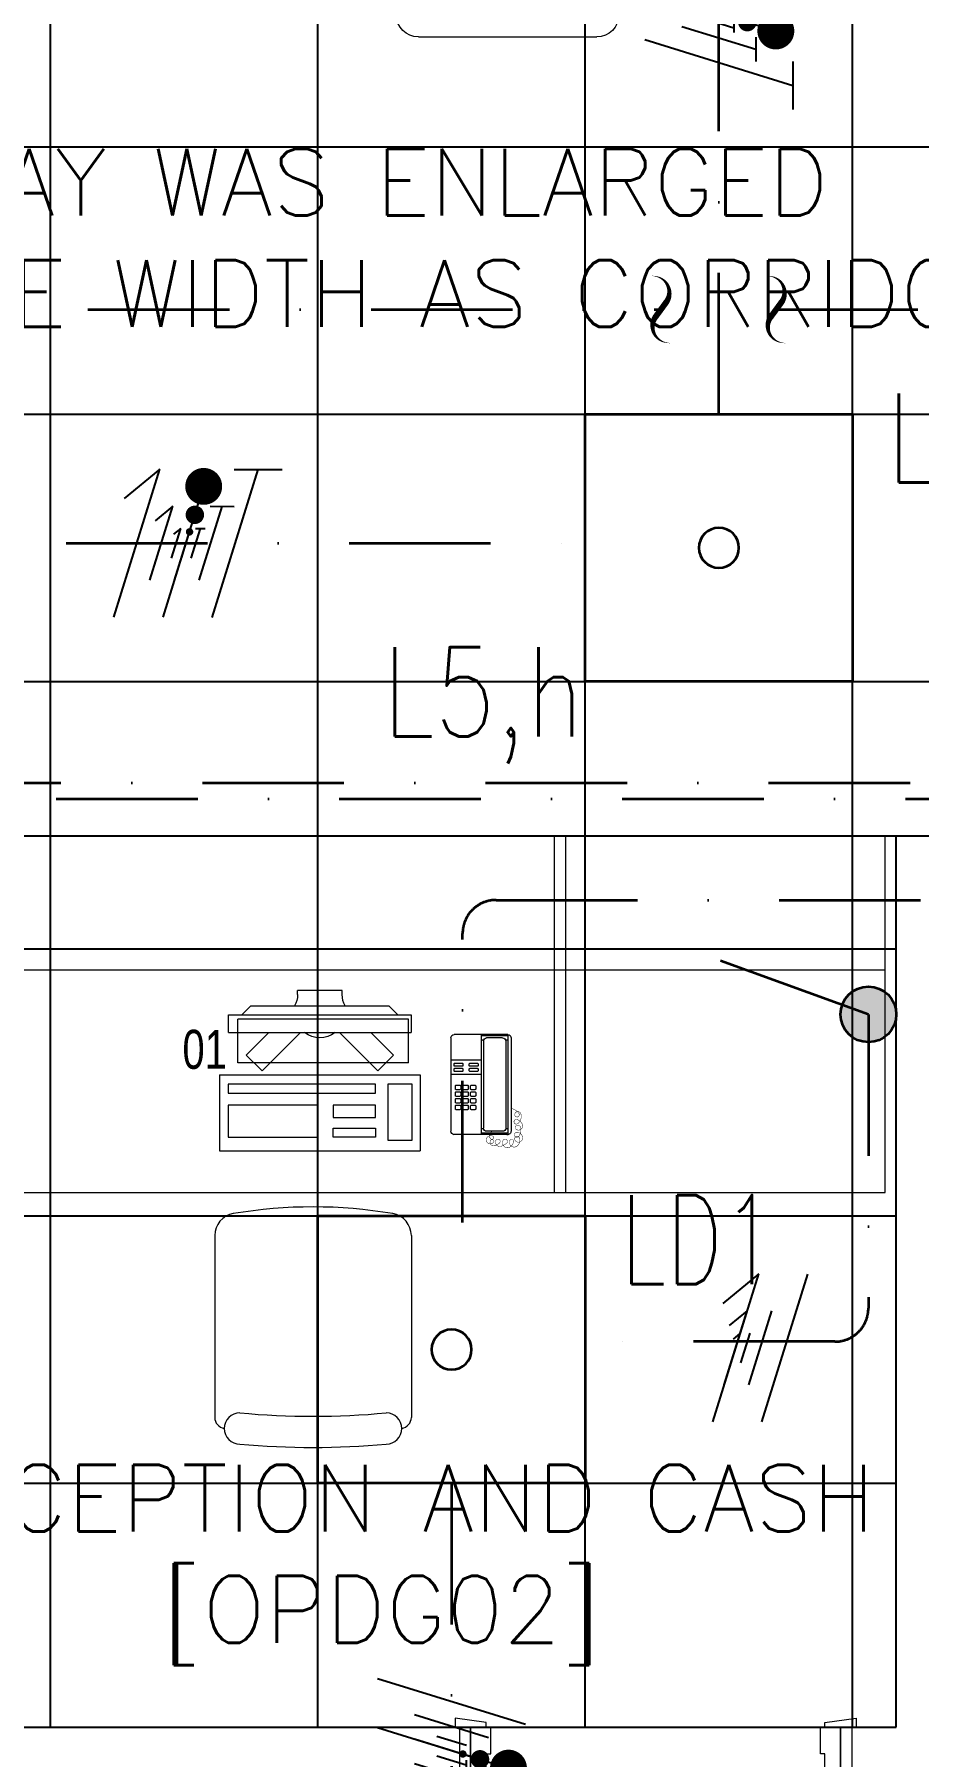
# Model space of a CAD drawing. Header units: inches. Extents: x -12418 to 183584, y -29325 to 19878.
# Drawn here: x 7164 to 9148, y -4814 to -947 of the extents above; entities that cross this region are included whole.
import ezdxf
from ezdxf.enums import TextEntityAlignment as Align

# ---------------------------------------------------------------- set-up
doc = ezdxf.new("R2010")
doc.units = ezdxf.units.IN
doc.header["$LTSCALE"] = 25
doc.header["$MEASUREMENT"] = 0
doc.linetypes.add('DASHDOT', pattern=[25.4, 12.7, -6.35, 0, -6.35])
doc.layers.get('0').update_dxf_attribs({"color": 8})
for name, color, linetype, lineweight in [('00-Ground Floor$0$72_EGR_BASE_TEXT', 252, 'Continuous', 5), ('00-Ground Floor$0$72_EGR_EQP_TAG', 142, 'Continuous', 5), ('00-Ground Floor$0$LOADING', 253, 'Continuous', 5), ('00-Ground Floor$0$Walls', 251, 'Continuous', 5), ('00-Ground Floor$0$Wooden Joinery', 251, 'Continuous', 5), ('E-LITE-CIRC', 6, 'Continuous', 25), ('E-LITE-CIRC-NUMB', 6, 'Continuous', 25), ('E-LITE-CLNG', 150, 'Continuous', 35), ('E-LITE-CLNG-CNDT', 6, 'DASHDOT', 35), ('E-LITE-CTRL', 6, 'Continuous', 25), ('E-LITE-IDEN', 6, 'Continuous', 25), ('E-LITE-SWCH @ 100', 3, 'Continuous', 35), ('E-POWR-WIRE', 6, 'Continuous', 25), ('E-POWR-WIRE @ 100', 6, 'Continuous', 25), ('E-POWR-WIRE @ 20', 6, 'Continuous', 25), ('E-POWR-WIRE @ 50', 6, 'Continuous', 25)]:
    doc.layers.add(name, color=color, linetype=linetype, lineweight=lineweight)
doc.layers.add('00-Ground Floor$0$False Ceiling', color=251, linetype='Continuous')
doc.styles.add('00-Ground Floor$0$SIMPLEX', font='SIMPLEX.shx', dxfattribs={"height": 150})
doc.styles.add('00-Ground Floor$0$X3G_ENTITY_257CFD', font='swisscl.ttf', dxfattribs={"height": 200})
doc.styles.add('DC_Simplex', font='SIMPLEX.shx', dxfattribs={"width": 0.7})

# ---------------------------------------------------------------- blocks, each defined once
blk = doc.blocks.new('00-Ground Floor$0$GF21021-P')
for p, q in [((-0.2207, 0.4756), (-0.2207, 0.0675)), ((0.2205, 0.4756), (0.2205, 0.0675))]:
    blk.add_line(p, q)
for centre, radius, start, end in [((-0.1707, 0.4756), 0.05, 99.6329, 180), ((-0.0001, -0.5295), 1.0695, 80.3671, 99.6329), ((0.1705, 0.4756), 0.05, 0, 80.3671), ((-0.1643, 0.0425), 0.0351, 90, 270), ((0, 1.8467), 1.7767, 264.6946, 275.3053), ((0.1641, 0.0425), 0.0351, 270, 90), ((-0.1957, 0.0675), 0.025, 180, 261.4721), ((0.1955, 0.0675), 0.025, 278.5279, 0), ((0, 1.8314), 1.8314, 264.8532, 275.147)]:
    blk.add_arc(centre, radius, start, end)
blk = doc.blocks.new('00-Ground Floor$0$DM20079-P')
at = {"color": 0}
for p, q in [((-0.0686, 0.217), (-0.0686, 0.008)), ((-0.0616, 0.225), (0.0594, 0.225)), ((-0.0616, 0.225), (-0.0616, 0)), ((-0.0616, 0.222), (-0.0016, 0.222)), ((-0.0616, 0.212), (-0.0565, 0.212)), ((-0.0566, 0.2105), (-0.0566, 0.0145)), ((-0.0496, 0.2175), (-0.0136, 0.2175)), ((-0.0068, 0.212), (-0.0016, 0.212)), ((-0.0066, 0.2105), (-0.0066, 0.0145)), ((-0.0016, 0.225), (-0.0016, 0)), ((0.0664, 0.217), (0.0664, 0.008)), ((-0.0016, 0.1675), (0.0664, 0.1675)), ((-0.0016, 0.135), (0.0664, 0.135)), ((-0.0616, 0.013), (-0.0565, 0.013)), ((-0.0616, 0.003), (-0.0016, 0.003)), ((-0.0594, 0), (0.0594, 0)), ((-0.0496, 0.0075), (-0.0136, 0.0075)), ((-0.0068, 0.013), (-0.0016, 0.013))]:
    blk.add_line(p, q, dxfattribs=at)
for points in [[(0.0074, 0.1605, 0.414214), (0.0054, 0.1585), (0.0054, 0.1555, 0.414214), (0.0074, 0.1535), (0.0234, 0.1535, 0.414214), (0.0254, 0.1555), (0.0254, 0.1585, 0.414214), (0.0234, 0.1605)], [(0.0574, 0.1535, 0.414214), (0.0594, 0.1555), (0.0594, 0.1585, 0.414214), (0.0574, 0.1605), (0.0414, 0.1605, 0.414214), (0.0394, 0.1585), (0.0394, 0.1555, 0.414214), (0.0414, 0.1535)], [(0.0234, 0.142, 0.414214), (0.0254, 0.144), (0.0254, 0.147, 0.414214), (0.0234, 0.149), (0.0074, 0.149, 0.414214), (0.0054, 0.147), (0.0054, 0.144, 0.414214), (0.0074, 0.142)], [(0.0574, 0.142, 0.414214), (0.0594, 0.144), (0.0594, 0.147, 0.414214), (0.0574, 0.149), (0.0414, 0.149, 0.414214), (0.0394, 0.147), (0.0394, 0.144, 0.414214), (0.0414, 0.142)], [(0.0104, 0.103, 0.414214), (0.0124, 0.101), (0.0204, 0.101, 0.414214), (0.0224, 0.103), (0.0224, 0.109, 0.414214), (0.0204, 0.111), (0.0124, 0.111, 0.414214), (0.0104, 0.109)], [(0.0104, 0.088, 0.414214), (0.0124, 0.086), (0.0204, 0.086, 0.414214), (0.0224, 0.088), (0.0224, 0.094, 0.414214), (0.0204, 0.096), (0.0124, 0.096, 0.414214), (0.0104, 0.094)], [(0.0104, 0.073, 0.414214), (0.0124, 0.071), (0.0204, 0.071, 0.414214), (0.0224, 0.073), (0.0224, 0.079, 0.414214), (0.0204, 0.081), (0.0124, 0.081, 0.414214), (0.0104, 0.079)], [(0.0274, 0.103, 0.414214), (0.0294, 0.101), (0.0374, 0.101, 0.414214), (0.0394, 0.103), (0.0394, 0.109, 0.414214), (0.0374, 0.111), (0.0294, 0.111, 0.414214), (0.0274, 0.109)], [(0.0274, 0.088, 0.414214), (0.0294, 0.086), (0.0374, 0.086, 0.414214), (0.0394, 0.088), (0.0394, 0.094, 0.414214), (0.0374, 0.096), (0.0294, 0.096, 0.414214), (0.0274, 0.094)], [(0.0274, 0.073, 0.414214), (0.0294, 0.071), (0.0374, 0.071, 0.414214), (0.0394, 0.073), (0.0394, 0.079, 0.414214), (0.0374, 0.081), (0.0294, 0.081, 0.414214), (0.0274, 0.079)], [(0.0444, 0.103, 0.414214), (0.0464, 0.101), (0.0544, 0.101, 0.414214), (0.0564, 0.103), (0.0564, 0.109, 0.414214), (0.0544, 0.111), (0.0464, 0.111, 0.414214), (0.0444, 0.109)], [(0.0444, 0.088, 0.414214), (0.0464, 0.086), (0.0544, 0.086, 0.414214), (0.0564, 0.088), (0.0564, 0.094, 0.414214), (0.0544, 0.096), (0.0464, 0.096, 0.414214), (0.0444, 0.094)], [(0.0444, 0.073, 0.414214), (0.0464, 0.071), (0.0544, 0.071, 0.414214), (0.0564, 0.073), (0.0564, 0.079, 0.414214), (0.0544, 0.081), (0.0464, 0.081, 0.414214), (0.0444, 0.079)], [(0.0104, 0.058, 0.414214), (0.0124, 0.056), (0.0204, 0.056, 0.414214), (0.0224, 0.058), (0.0224, 0.064, 0.414214), (0.0204, 0.066), (0.0124, 0.066, 0.414214), (0.0104, 0.064)], [(0.0274, 0.058, 0.414214), (0.0294, 0.056), (0.0374, 0.056, 0.414214), (0.0394, 0.058), (0.0394, 0.064, 0.414214), (0.0374, 0.066), (0.0294, 0.066, 0.414214), (0.0274, 0.064)], [(0.0444, 0.058, 0.414214), (0.0464, 0.056), (0.0544, 0.056, 0.414214), (0.0564, 0.058), (0.0564, 0.064, 0.414214), (0.0544, 0.066), (0.0464, 0.066, 0.414214), (0.0444, 0.064)]]:
    blk.add_lwpolyline(points, format="xyb", close=True, dxfattribs=at)
at = {"color": 0, "const_width": 0.001}
blk.add_lwpolyline([(-0.0686, 0.059, 0.184574), (-0.0861, 0.0478, 1.44364), (-0.0769, 0.0452, 0.837915), (-0.0907, 0.0465, 0.30536), (-0.0835, 0.0248, 1.584726), (-0.0815, 0.034, 0.253153), (-0.094, 0.0228, 0.874198), (-0.0776, 0.0142, 0.915253), (-0.0897, 0.0168, 0.223821), (-0.0874, -0.0011, 1.703343), (-0.0796, 0.005, 0.588962), (-0.0934, -0.0114, 0.717795), (-0.0769, -0.0108, 0.983104), (-0.0875, -0.0075, 0.326362), (-0.0815, -0.0259, 0.758716), (-0.0657, -0.0134, 0.906186), (-0.0743, -0.016, 0.189488), (-0.067, -0.0272, 0.7948), (-0.0506, -0.0127, 1.223996), (-0.0585, -0.0193, 0.072149), (-0.0473, -0.0259, 0.645886), (-0.0341, -0.0134, 1.366917), (-0.042, -0.0193, 0.078415), (-0.0315, -0.0246, 0.723006), (-0.0229, -0.0127, 1.105484), (-0.0289, -0.018, 0.327892), (-0.017, -0.0193, 0.446638), (-0.0144, -0.0068, 0.327263), (-0.0269, -0.0029, 1.240441), (-0.0229, -0.0094, 0.611307), (-0.0278, 0.0075)], format="xyb", dxfattribs=at)
at = {"color": 0}
for centre, radius, start, end in [((-0.0605, 0.217), 0.00813, 97.9633, 179.6649), ((-0.0496, 0.2105), 0.007, 90, 180), ((-0.0136, 0.2105), 0.007, 0, 90), ((0.0582, 0.217), 0.00813, 0.3351, 82.0367), ((-0.0605, 0.008), 0.00813, 180.3351, 277.9633), ((-0.0496, 0.0145), 0.007, 180, 270), ((-0.0136, 0.0145), 0.007, 270, 0), ((0.0582, 0.008), 0.00813, 277.9633, 359.6649)]:
    blk.add_arc(centre, radius, start, end, dxfattribs=at)
blk = doc.blocks.new('00-Ground Floor$0$GF21009T-P')
for p, q in [((0.4002, 0.5), (0, 0.5)), ((-0.0499, 0.4501), (-0.0499, 0.0499)), ((0.4501, 0.4501), (0.4501, 0.0499)), ((0.4501, 0.3), (0.5001, 0.3)), ((0.4501, 0.2), (0.5001, 0.2)), ((0.4002, 0), (0, 0))]:
    blk.add_line(p, q)
for centre, start, end in [((0, 0.4501), 90, 180), ((0.4002, 0.4501), 0, 90), ((0, 0.0499), 180, 270), ((0.4002, 0.0499), 270, 0)]:
    blk.add_arc(centre, 0.0499, start, end)
blk = doc.blocks.new('00-Ground Floor$0$A$C72370EFE')
at = {"layer": '00-Ground Floor$0$Wooden Joinery'}
for p, q in [((-0.01, -0.03), (-0.01, -0.07)), ((0, -0.03), (-0.01, -0.03)), ((0.04, -0.03), (0.05, -0.03)), ((0.05, -0.03), (0.05, -0.07)), ((-0.05, -0.07), (-0.05, -0.16)), ((-0.03, -0.07), (-0.03, -0.16)), ((-0.01, -0.04), (-0.02, -0.04)), ((-0.01, -0.06), (-0.02, -0.06)), ((0, -0.07), (-0.01, -0.07)), ((0.04, -0.07), (0.05, -0.07)), ((0.05, -0.04), (0.06, -0.04)), ((0.05, -0.06), (0.06, -0.06)), ((0.07, -0.07), (0.07, -0.16)), ((0.09, -0.07), (0.09, -0.16)), ((-0.01, -0.17), (-0.02, -0.17)), ((-0.01, -0.19), (-0.02, -0.19)), ((-0.01, -0.17), (-0.01, -0.19)), ((0.05, -0.17), (0.06, -0.17)), ((0.05, -0.17), (0.05, -0.19)), ((0.05, -0.19), (0.06, -0.19))]:
    blk.add_line(p, q, dxfattribs=at)
for centre, radius, start, end in [((-0.02, -0.07), 0.03, 90, 180), ((-0.02, -0.07), 0.01, 90, 180), ((0.06, -0.07), 0.03, 0, 90), ((0.06, -0.07), 0.01, 0, 90), ((-0.02, -0.16), 0.03, 180, 270), ((-0.02, -0.16), 0.01, 180, 270), ((0.06, -0.16), 0.01, 270, 0), ((0.06, -0.16), 0.03, 270, 0)]:
    blk.add_arc(centre, radius, start, end, dxfattribs=at)
blk = doc.blocks.new('00-Ground Floor$0$A$C5FCA3E6B')
at = {"layer": '00-Ground Floor$0$Wooden Joinery'}
for points in [[(80, 858.9), (80, 868.9), (10, 878.9), (10, 858.9)], [(840, 858.9), (840, 868.9), (910, 878.9), (910, 858.9)], [(70, 758.9), (70, 748.9), (0, 738.9), (0, 758.9)], [(120, 758.9), (120, 0), (80, 0), (80, 758.9)], [(850, 758.9), (850, 748.9), (920, 738.9), (920, 758.9)]]:
    blk.add_lwpolyline(points, close=True, dxfattribs=at)
for points in [[(45, 758.9), (45, 858.9), (20, 858.9), (20, 758.9), (45, 758.9)], [(45, 758.9), (80, 758.9), (80, 798.9), (90, 798.9), (90, 858.9), (45, 858.9), (45, 758.9)], [(875, 758.9), (840, 758.9), (840, 798.9), (830, 798.9), (830, 858.9), (875, 858.9), (875, 758.9)], [(875, 758.9), (875, 858.9), (900, 858.9), (900, 758.9), (875, 758.9)]]:
    blk.add_lwpolyline(points, dxfattribs=at)
blk.add_arc((80, 758.9), 760, 273.0171, 0, dxfattribs=at)
at = {"layer": '00-Ground Floor$0$Wooden Joinery', "xscale": 999.9999999998854, "yscale": 999.9999999998854, "zscale": 999.9999999998854, "rotation": 180}
blk.add_blockref('00-Ground Floor$0$A$C72370EFE', (120, 0), dxfattribs=at)
blk = doc.blocks.new('00-Ground Floor$0$ITCWLS1-P')
at = {"layer": '00-Ground Floor$0$LOADING'}
for p, q in [((-0.2651, 0.43, 0), (-0.3051, 0.43, 0)), ((-0.3051, 0.43, 0), (-0.3051, 0.02, 0)), ((-0.2651, 0.43, 0), (-0.2651, 0.02, 0)), ((-0.17, 0.45), (-0.17, 0)), ((-0.17, 0.45), (0, 0.45)), ((-0.1496, 0.4305), (-0.1291, 0.4305)), ((-0.1291, 0.4305), (-0.1291, 0.4089)), ((0, 0.45), (0, 0)), ((-0.3251, 0.38, 0), (-0.3051, 0.4, 0)), ((-0.197, 0.4094), (-0.295, 0.4094)), ((-0.295, 0.0264), (-0.295, 0.4094)), ((-0.197, 0.0264), (-0.197, 0.4094)), ((-0.3251, 0.38, 0), (-0.3251, 0.07, 0)), ((-0.3503, 0.275), (-0.3596, 0.275)), ((-0.3596, 0.175), (-0.3596, 0.275)), ((-0.3503, 0.175), (-0.3596, 0.175)), ((-0.3251, 0.07, 0), (-0.3051, 0.05, 0)), ((-0.3051, 0.02, 0), (-0.2651, 0.02, 0)), ((-0.197, 0.0264), (-0.295, 0.0264)), ((-0.17, 0), (0, 0))]:
    blk.add_line(p, q, dxfattribs=at)
at = {"layer": '00-Ground Floor$0$LOADING', "extrusion": (2.48281e-10, 3.18408e-10, -1)}
for p, q in [((-0.2651, 0.3395), (-0.2144, 0.3902)), ((-0.1791, 0.3548), (-0.2144, 0.3902)), ((-0.2651, 0.2688), (-0.1791, 0.3548))]:
    blk.add_line(p, q, dxfattribs=at)
at = {"layer": '00-Ground Floor$0$LOADING', "extrusion": (2.48281e-10, -3.18408e-10, -1)}
for p, q in [((-0.2651, 0.1812), (-0.1791, 0.0952)), ((-0.2651, 0.1105), (-0.2144, 0.0598)), ((-0.1791, 0.0952), (-0.2144, 0.0598))]:
    blk.add_line(p, q, dxfattribs=at)
at = {"layer": '00-Ground Floor$0$LOADING'}
for points in [[(-0.1291, 0.4089), (-0.1291, 0.1), (-0.1496, 0.1), (-0.1496, 0.4305)], [(-0.1496, 0.1), (-0.1496, 0.1), (-0.1496, 0.1), (-0.1496, 0.1), (-0.1496, 0.1), (-0.1496, 0.1), (-0.1496, 0.1), (-0.1496, 0.1), (-0.1496, 0.1)], [(-0.1496, 0.1), (-0.1496, 0.1), (-0.1496, 0.1), (-0.1496, 0.1), (-0.1496, 0.1), (-0.1496, 0.1), (-0.1496, 0.1), (-0.1496, 0.1), (-0.1496, 0.1), (-0.1496, 0.1), (-0.1496, 0.1), (-0.1496, 0.1), (-0.1496, 0.1), (-0.1496, 0.1), (-0.1496, 0.1), (-0.1496, 0.1), (-0.1496, 0.1), (-0.1496, 0.1)], [(-0.1496, 0.1), (-0.1496, 0.1), (-0.1496, 0.1), (-0.1496, 0.1), (-0.1496, 0.1), (-0.1496, 0.1), (-0.1496, 0.1), (-0.1496, 0.1), (-0.1496, 0.1), (-0.1496, 0.1)], [(-0.1496, 0.1), (-0.1496, 0.1), (-0.1496, 0.1), (-0.1496, 0.1), (-0.1496, 0.1), (-0.1496, 0.1), (-0.1496, 0.1)], [(-0.1496, 0.1), (-0.1496, 0.1), (-0.1496, 0.1), (-0.1496, 0.1), (-0.1496, 0.1), (-0.1496, 0.1), (-0.1496, 0.1), (-0.1496, 0.1), (-0.1496, 0.1), (-0.1496, 0.1)], [(-0.1496, 0.1), (-0.1496, 0.1), (-0.1496, 0.1), (-0.1496, 0.1), (-0.1496, 0.1), (-0.1496, 0.1), (-0.1496, 0.1), (-0.1496, 0.1), (-0.1496, 0.1), (-0.1496, 0.1), (-0.1496, 0.1), (-0.1496, 0.1), (-0.1496, 0.1), (-0.1496, 0.1), (-0.1496, 0.1)], [(-0.1496, 0.1), (-0.1496, 0.1), (-0.1496, 0.1), (-0.1496, 0.1), (-0.1496, 0.1), (-0.1496, 0.1), (-0.1496, 0.1), (-0.1496, 0.1), (-0.1496, 0.1), (-0.1496, 0.1)], [(-0.1496, 0.1), (-0.1496, 0.1), (-0.1496, 0.1), (-0.1496, 0.1), (-0.1496, 0.1), (-0.1496, 0.1), (-0.1496, 0.1), (-0.1496, 0.1), (-0.1496, 0.1), (-0.1496, 0.1)], [(-0.1496, 0.1), (-0.1496, 0.1), (-0.1496, 0.1), (-0.1496, 0.1), (-0.1496, 0.1), (-0.1496, 0.1), (-0.1496, 0.1), (-0.1496, 0.1), (-0.1496, 0.1), (-0.1496, 0.1), (-0.1496, 0.1), (-0.1496, 0.1), (-0.1496, 0.1), (-0.1496, 0.1), (-0.1496, 0.1), (-0.1496, 0.1), (-0.1496, 0.1), (-0.1496, 0.1), (-0.1496, 0.1), (-0.1496, 0.1), (-0.1496, 0.1), (-0.1496, 0.1), (-0.1496, 0.1), (-0.1496, 0.1), (-0.1496, 0.1), (-0.1496, 0.1), (-0.1496, 0.1), (-0.1496, 0.1), (-0.1496, 0.1), (-0.1496, 0.1), (-0.1496, 0.1), (-0.1496, 0.1), (-0.1496, 0.1), (-0.1496, 0.1), (-0.1496, 0.1), (-0.1496, 0.1), (-0.1496, 0.1), (-0.1496, 0.1), (-0.1496, 0.1), (-0.1496, 0.1), (-0.1496, 0.1), (-0.1496, 0.1), (-0.1496, 0.1), (-0.1496, 0.1), (-0.1496, 0.1), (-0.1496, 0.1), (-0.1496, 0.1), (-0.1496, 0.1), (-0.1496, 0.1), (-0.1496, 0.1), (-0.1496, 0.1), (-0.1496, 0.1), (-0.1496, 0.1), (-0.1496, 0.1)], [(-0.1496, 0.1), (-0.1496, 0.1), (-0.1496, 0.1), (-0.1496, 0.1), (-0.1496, 0.1), (-0.1496, 0.1), (-0.1496, 0.1), (-0.1496, 0.1), (-0.1496, 0.1), (-0.1496, 0.1), (-0.1496, 0.1), (-0.1496, 0.1), (-0.1496, 0.1), (-0.1496, 0.1), (-0.1496, 0.1), (-0.1496, 0.1), (-0.1496, 0.1), (-0.1496, 0.1), (-0.1496, 0.1), (-0.1496, 0.1), (-0.1496, 0.1), (-0.1496, 0.1), (-0.1496, 0.1), (-0.1496, 0.1), (-0.1496, 0.1), (-0.1496, 0.1), (-0.1496, 0.1), (-0.1496, 0.1), (-0.1496, 0.1), (-0.1496, 0.1), (-0.1496, 0.1), (-0.1496, 0.1), (-0.1496, 0.1), (-0.1496, 0.1), (-0.1496, 0.1), (-0.1496, 0.1), (-0.1496, 0.1), (-0.1496, 0.1), (-0.1496, 0.1), (-0.1496, 0.1), (-0.1496, 0.1), (-0.1496, 0.1), (-0.1496, 0.1), (-0.1496, 0.1), (-0.1496, 0.1), (-0.1496, 0.1), (-0.1496, 0.1), (-0.1496, 0.1), (-0.1496, 0.1), (-0.1496, 0.1), (-0.1496, 0.1), (-0.1496, 0.1), (-0.1496, 0.1), (-0.1496, 0.1), (-0.1496, 0.1), (-0.1496, 0.1), (-0.1496, 0.1), (-0.1496, 0.1), (-0.1496, 0.1), (-0.1496, 0.1), (-0.1496, 0.1), (-0.1496, 0.1), (-0.1496, 0.1), (-0.1496, 0.1), (-0.1496, 0.1), (-0.1496, 0.1), (-0.1496, 0.1), (-0.1496, 0.1), (-0.1496, 0.1), (-0.1496, 0.1), (-0.1496, 0.1), (-0.1496, 0.1), (-0.1496, 0.1), (-0.1496, 0.1), (-0.1496, 0.1), (-0.1496, 0.1), (-0.1496, 0.1), (-0.1496, 0.1), (-0.1496, 0.1), (-0.1496, 0.1), (-0.1496, 0.1), (-0.1496, 0.1), (-0.1496, 0.1), (-0.1496, 0.1), (-0.1496, 0.1), (-0.1496, 0.1), (-0.1496, 0.1), (-0.1496, 0.1), (-0.1496, 0.1)], [(-0.1496, 0.1), (-0.1496, 0.1), (-0.1496, 0.1), (-0.1496, 0.1), (-0.1496, 0.1), (-0.1496, 0.1), (-0.1496, 0.1), (-0.1496, 0.1), (-0.1496, 0.1), (-0.1496, 0.1), (-0.1496, 0.1), (-0.1496, 0.1)], [(-0.1496, 0.1), (-0.1496, 0.1), (-0.1496, 0.1), (-0.1496, 0.1), (-0.1496, 0.1), (-0.1496, 0.1), (-0.1496, 0.1)], [(-0.1496, 0.1), (-0.1496, 0.1), (-0.1496, 0.1), (-0.1496, 0.1), (-0.1496, 0.1), (-0.1496, 0.1), (-0.1496, 0.1), (-0.1496, 0.1), (-0.1496, 0.1), (-0.1496, 0.1), (-0.1496, 0.1), (-0.1496, 0.1), (-0.1496, 0.1), (-0.1496, 0.1), (-0.1496, 0.1), (-0.1496, 0.1), (-0.1496, 0.1)], [(-0.1496, 0.1), (-0.1496, 0.1), (-0.1496, 0.1), (-0.1496, 0.1), (-0.1496, 0.1), (-0.1496, 0.1), (-0.1496, 0.1), (-0.1496, 0.1), (-0.1496, 0.1), (-0.1496, 0.1), (-0.1496, 0.1), (-0.1496, 0.1), (-0.1496, 0.1), (-0.1496, 0.1), (-0.1496, 0.1), (-0.1496, 0.1), (-0.1496, 0.1), (-0.1496, 0.1), (-0.1496, 0.1), (-0.1496, 0.1), (-0.1496, 0.1), (-0.1496, 0.1), (-0.1496, 0.1), (-0.1496, 0.1), (-0.1496, 0.1), (-0.1496, 0.1), (-0.1496, 0.1), (-0.1496, 0.1), (-0.1496, 0.1), (-0.1496, 0.1), (-0.1496, 0.1), (-0.1496, 0.1), (-0.1496, 0.1), (-0.1496, 0.1), (-0.1496, 0.1), (-0.1496, 0.1), (-0.1496, 0.1), (-0.1496, 0.1), (-0.1496, 0.1), (-0.1496, 0.1), (-0.1496, 0.1), (-0.1496, 0.1), (-0.1496, 0.1), (-0.1496, 0.1), (-0.1496, 0.1), (-0.1496, 0.1), (-0.1496, 0.1), (-0.1496, 0.1), (-0.1496, 0.1), (-0.1496, 0.1), (-0.1496, 0.1), (-0.1496, 0.1), (-0.1496, 0.1), (-0.1496, 0.1), (-0.1496, 0.1), (-0.1496, 0.1), (-0.1496, 0.1), (-0.1496, 0.1), (-0.1496, 0.1), (-0.1496, 0.1), (-0.1496, 0.1), (-0.1496, 0.1), (-0.1496, 0.1), (-0.1496, 0.1), (-0.1496, 0.1), (-0.1496, 0.1), (-0.1496, 0.1), (-0.1496, 0.1), (-0.1496, 0.1), (-0.1496, 0.1), (-0.1496, 0.1), (-0.1496, 0.1), (-0.1496, 0.1), (-0.1496, 0.1), (-0.1496, 0.1), (-0.1496, 0.1), (-0.1496, 0.1), (-0.1496, 0.1), (-0.1496, 0.1), (-0.1496, 0.1), (-0.1496, 0.1), (-0.1496, 0.1), (-0.1496, 0.1), (-0.1496, 0.1), (-0.1496, 0.1), (-0.1496, 0.1), (-0.1496, 0.1), (-0.1496, 0.1), (-0.1496, 0.1), (-0.1496, 0.1), (-0.1496, 0.1), (-0.1496, 0.1), (-0.1496, 0.1), (-0.1496, 0.1), (-0.1496, 0.1), (-0.1496, 0.1), (-0.1496, 0.1), (-0.1496, 0.1), (-0.1496, 0.1), (-0.1496, 0.1), (-0.1496, 0.1), (-0.1496, 0.1), (-0.1496, 0.1), (-0.1496, 0.1), (-0.1496, 0.1), (-0.1496, 0.1), (-0.1496, 0.1), (-0.1496, 0.1), (-0.1496, 0.1), (-0.1496, 0.1), (-0.1496, 0.1)], [(-0.1496, 0.1), (-0.1496, 0.1), (-0.1496, 0.1), (-0.1496, 0.1), (-0.1496, 0.1), (-0.1496, 0.1), (-0.1496, 0.1), (-0.1496, 0.1)]]:
    blk.add_lwpolyline(points, dxfattribs=at)
for points in [[(-0.1019, 0.4305), (-0.0304, 0.4305), (-0.0304, 0.2294), (-0.1019, 0.2294)], [(-0.1019, 0.1954), (-0.0747, 0.1954), (-0.0747, 0.1), (-0.1019, 0.1)], [(-0.0304, 0.1954), (-0.0508, 0.1954), (-0.0508, 0.1), (-0.0304, 0.1)], [(-0.1496, 0.1), (-0.1496, 0.1), (-0.1496, 0.1), (-0.1496, 0.1), (-0.1496, 0.1), (-0.1496, 0.1), (-0.1496, 0.1), (-0.1496, 0.1), (-0.1496, 0.1), (-0.1496, 0.1), (-0.1496, 0.1), (-0.1496, 0.1), (-0.1496, 0.1), (-0.1496, 0.1), (-0.1496, 0.1), (-0.1496, 0.1), (-0.1496, 0.1), (-0.1496, 0.1), (-0.1496, 0.1), (-0.1496, 0.1), (-0.1496, 0.1), (-0.1496, 0.1), (-0.1496, 0.1), (-0.1496, 0.1), (-0.1496, 0.1), (-0.1496, 0.1), (-0.1496, 0.1), (-0.1496, 0.1), (-0.1496, 0.1), (-0.1496, 0.1), (-0.1496, 0.1), (-0.1496, 0.1), (-0.1496, 0.1), (-0.1496, 0.1), (-0.1496, 0.1), (-0.1496, 0.1), (-0.1496, 0.1), (-0.1496, 0.1), (-0.1496, 0.1), (-0.1496, 0.1), (-0.1496, 0.1), (-0.1496, 0.1), (-0.1496, 0.1), (-0.1496, 0.1), (-0.1496, 0.1), (-0.1496, 0.1), (-0.1496, 0.1), (-0.1496, 0.1), (-0.1496, 0.1), (-0.1496, 0.1), (-0.1496, 0.1), (-0.1496, 0.1), (-0.1496, 0.1), (-0.1496, 0.1), (-0.1496, 0.1), (-0.1496, 0.1), (-0.1496, 0.1), (-0.1496, 0.1), (-0.1496, 0.1), (-0.1496, 0.1), (-0.1496, 0.1), (-0.1496, 0.1), (-0.1496, 0.1), (-0.1496, 0.1), (-0.1496, 0.1), (-0.1496, 0.1), (-0.1496, 0.1), (-0.1496, 0.1), (-0.1496, 0.1), (-0.1496, 0.1), (-0.1496, 0.1), (-0.1496, 0.1), (-0.1496, 0.1), (-0.1496, 0.1), (-0.1496, 0.1), (-0.1496, 0.1), (-0.1496, 0.1), (-0.1496, 0.1), (-0.1496, 0.1), (-0.1496, 0.1), (-0.1496, 0.1), (-0.1496, 0.1), (-0.1496, 0.1), (-0.1496, 0.1), (-0.1496, 0.1), (-0.1496, 0.1), (-0.1496, 0.1), (-0.1496, 0.1), (-0.1496, 0.1), (-0.1496, 0.1), (-0.1496, 0.1), (-0.1496, 0.1), (-0.1496, 0.1), (-0.1496, 0.1), (-0.1496, 0.1), (-0.1496, 0.1), (-0.1496, 0.1), (-0.1496, 0.1), (-0.1496, 0.1), (-0.1496, 0.1), (-0.1496, 0.1), (-0.1496, 0.1), (-0.1496, 0.1), (-0.1496, 0.1), (-0.1496, 0.1), (-0.1496, 0.1), (-0.1496, 0.1), (-0.1496, 0.1), (-0.1496, 0.1), (-0.1496, 0.1), (-0.1496, 0.1), (-0.1496, 0.1), (-0.1496, 0.1), (-0.1496, 0.1), (-0.1496, 0.1), (-0.1496, 0.1), (-0.1496, 0.1), (-0.1496, 0.1), (-0.1496, 0.1), (-0.1496, 0.1), (-0.1496, 0.1), (-0.1496, 0.1), (-0.1496, 0.1), (-0.1496, 0.1), (-0.1496, 0.1), (-0.1496, 0.1), (-0.1496, 0.1), (-0.1496, 0.1), (-0.1496, 0.1), (-0.1496, 0.1), (-0.1496, 0.1), (-0.1496, 0.1), (-0.1496, 0.1), (-0.1496, 0.1), (-0.1496, 0.1), (-0.1496, 0.1), (-0.1496, 0.1), (-0.1496, 0.1), (-0.1496, 0.1), (-0.1496, 0.1), (-0.1496, 0.1), (-0.1496, 0.1), (-0.1496, 0.1), (-0.1496, 0.1), (-0.1496, 0.1), (-0.1496, 0.1), (-0.1496, 0.1), (-0.1496, 0.1), (-0.1496, 0.1), (-0.1496, 0.1), (-0.1496, 0.1), (-0.1496, 0.1), (-0.1496, 0.1), (-0.1496, 0.1), (-0.1496, 0.1), (-0.1496, 0.1), (-0.1496, 0.1), (-0.1496, 0.1), (-0.1496, 0.1), (-0.1496, 0.1), (-0.1496, 0.1), (-0.1496, 0.1), (-0.1496, 0.1), (-0.1496, 0.1), (-0.1496, 0.1), (-0.1496, 0.1), (-0.1496, 0.1), (-0.1496, 0.1), (-0.1496, 0.1), (-0.1496, 0.1), (-0.1496, 0.1), (-0.1496, 0.1), (-0.1496, 0.1), (-0.1496, 0.1), (-0.1496, 0.1), (-0.1496, 0.1), (-0.1496, 0.1), (-0.1496, 0.1), (-0.1496, 0.1), (-0.1496, 0.1), (-0.1496, 0.1), (-0.1496, 0.1), (-0.1496, 0.1), (-0.1496, 0.1), (-0.1496, 0.1), (-0.1496, 0.1), (-0.1496, 0.1), (-0.1496, 0.1), (-0.1496, 0.1), (-0.1496, 0.1), (-0.1496, 0.1), (-0.1496, 0.1), (-0.1496, 0.1), (-0.1496, 0.1), (-0.1496, 0.1), (-0.1496, 0.1), (-0.1496, 0.1), (-0.1496, 0.1), (-0.1496, 0.1), (-0.1496, 0.1), (-0.1496, 0.1), (-0.1496, 0.1), (-0.1496, 0.1), (-0.1496, 0.1), (-0.1496, 0.1), (-0.1496, 0.1), (-0.1496, 0.1), (-0.1496, 0.1), (-0.1496, 0.1), (-0.1496, 0.1), (-0.1496, 0.1), (-0.1496, 0.1), (-0.1496, 0.1), (-0.1496, 0.1), (-0.1496, 0.1), (-0.1496, 0.1), (-0.1496, 0.1), (-0.1496, 0.1), (-0.1496, 0.1), (-0.1496, 0.1), (-0.1496, 0.1), (-0.1496, 0.1), (-0.1496, 0.1), (-0.1496, 0.1), (-0.1496, 0.1), (-0.1496, 0.1), (-0.1496, 0.1), (-0.1496, 0.1), (-0.1496, 0.1), (-0.1496, 0.1), (-0.1496, 0.1), (-0.1496, 0.1), (-0.1496, 0.1), (-0.1496, 0.1), (-0.1496, 0.1), (-0.1496, 0.1), (-0.1496, 0.1), (-0.1496, 0.1), (-0.1496, 0.1), (-0.1496, 0.1), (-0.1496, 0.1), (-0.1496, 0.1), (-0.1496, 0.1), (-0.1496, 0.1), (-0.1496, 0.1), (-0.1496, 0.1), (-0.1496, 0.1), (-0.1496, 0.1), (-0.1496, 0.1), (-0.1496, 0.1), (-0.1496, 0.1), (-0.1496, 0.1), (-0.1496, 0.1), (-0.1496, 0.1), (-0.1496, 0.1), (-0.1496, 0.1), (-0.1496, 0.1), (-0.1496, 0.1), (-0.1496, 0.1), (-0.1496, 0.1), (-0.1496, 0.1), (-0.1496, 0.1), (-0.1496, 0.1), (-0.1496, 0.1), (-0.1496, 0.1), (-0.1496, 0.1), (-0.1496, 0.1), (-0.1496, 0.1), (-0.1496, 0.1), (-0.1496, 0.1), (-0.1496, 0.1), (-0.1496, 0.1), (-0.1496, 0.1), (-0.1496, 0.1), (-0.1496, 0.1), (-0.1496, 0.1), (-0.1496, 0.1)], [(-0.1496, 0.1), (-0.1496, 0.1), (-0.1496, 0.1), (-0.1496, 0.1), (-0.1496, 0.1), (-0.1496, 0.1), (-0.1496, 0.1), (-0.1496, 0.1), (-0.1496, 0.1), (-0.1496, 0.1), (-0.1496, 0.1), (-0.1496, 0.1), (-0.1496, 0.1), (-0.1496, 0.1), (-0.1496, 0.1), (-0.1496, 0.1), (-0.1496, 0.1), (-0.1496, 0.1), (-0.1496, 0.1), (-0.1496, 0.1), (-0.1496, 0.1), (-0.1496, 0.1), (-0.1496, 0.1), (-0.1496, 0.1), (-0.1496, 0.1), (-0.1496, 0.1), (-0.1496, 0.1), (-0.1496, 0.1), (-0.1496, 0.1), (-0.1496, 0.1), (-0.1496, 0.1), (-0.1496, 0.1), (-0.1496, 0.1), (-0.1496, 0.1), (-0.1496, 0.1), (-0.1496, 0.1), (-0.1496, 0.1), (-0.1496, 0.1), (-0.1496, 0.1), (-0.1496, 0.1), (-0.1496, 0.1), (-0.1496, 0.1), (-0.1496, 0.1), (-0.1496, 0.1), (-0.1496, 0.1), (-0.1496, 0.1), (-0.1496, 0.1), (-0.1496, 0.1), (-0.1496, 0.1), (-0.1496, 0.1), (-0.1496, 0.1), (-0.1496, 0.1), (-0.1496, 0.1), (-0.1496, 0.1), (-0.1496, 0.1), (-0.1496, 0.1), (-0.1496, 0.1), (-0.1496, 0.1), (-0.1496, 0.1), (-0.1496, 0.1), (-0.1496, 0.1), (-0.1496, 0.1), (-0.1496, 0.1), (-0.1496, 0.1), (-0.1496, 0.1), (-0.1496, 0.1), (-0.1496, 0.1), (-0.1496, 0.1), (-0.1496, 0.1), (-0.1496, 0.1), (-0.1496, 0.1), (-0.1496, 0.1), (-0.1496, 0.1), (-0.1496, 0.1), (-0.1496, 0.1), (-0.1496, 0.1), (-0.1496, 0.1), (-0.1496, 0.1), (-0.1496, 0.1), (-0.1496, 0.1), (-0.1496, 0.1), (-0.1496, 0.1), (-0.1496, 0.1), (-0.1496, 0.1), (-0.1496, 0.1), (-0.1496, 0.1), (-0.1496, 0.1), (-0.1496, 0.1), (-0.1496, 0.1), (-0.1496, 0.1), (-0.1496, 0.1), (-0.1496, 0.1), (-0.1496, 0.1), (-0.1496, 0.1), (-0.1496, 0.1), (-0.1496, 0.1), (-0.1496, 0.1), (-0.1496, 0.1), (-0.1496, 0.1), (-0.1496, 0.1), (-0.1496, 0.1), (-0.1496, 0.1), (-0.1496, 0.1), (-0.1496, 0.1), (-0.1496, 0.1), (-0.1496, 0.1), (-0.1496, 0.1), (-0.1496, 0.1), (-0.1496, 0.1), (-0.1496, 0.1), (-0.1496, 0.1), (-0.1496, 0.1), (-0.1496, 0.1), (-0.1496, 0.1), (-0.1496, 0.1), (-0.1496, 0.1), (-0.1496, 0.1), (-0.1496, 0.1), (-0.1496, 0.1), (-0.1496, 0.1), (-0.1496, 0.1), (-0.1496, 0.1), (-0.1496, 0.1), (-0.1496, 0.1), (-0.1496, 0.1), (-0.1496, 0.1), (-0.1496, 0.1), (-0.1496, 0.1), (-0.1496, 0.1), (-0.1496, 0.1), (-0.1496, 0.1), (-0.1496, 0.1), (-0.1496, 0.1), (-0.1496, 0.1), (-0.1496, 0.1), (-0.1496, 0.1), (-0.1496, 0.1), (-0.1496, 0.1), (-0.1496, 0.1), (-0.1496, 0.1), (-0.1496, 0.1), (-0.1496, 0.1), (-0.1496, 0.1), (-0.1496, 0.1), (-0.1496, 0.1), (-0.1496, 0.1), (-0.1496, 0.1), (-0.1496, 0.1), (-0.1496, 0.1), (-0.1496, 0.1), (-0.1496, 0.1), (-0.1496, 0.1), (-0.1496, 0.1), (-0.1496, 0.1), (-0.1496, 0.1), (-0.1496, 0.1), (-0.1496, 0.1), (-0.1496, 0.1), (-0.1496, 0.1), (-0.1496, 0.1), (-0.1496, 0.1), (-0.1496, 0.1), (-0.1496, 0.1), (-0.1496, 0.1), (-0.1496, 0.1), (-0.1496, 0.1), (-0.1496, 0.1), (-0.1496, 0.1), (-0.1496, 0.1), (-0.1496, 0.1), (-0.1496, 0.1), (-0.1496, 0.1), (-0.1496, 0.1), (-0.1496, 0.1), (-0.1496, 0.1), (-0.1496, 0.1), (-0.1496, 0.1), (-0.1496, 0.1), (-0.1496, 0.1), (-0.1496, 0.1), (-0.1496, 0.1), (-0.1496, 0.1), (-0.1496, 0.1), (-0.1496, 0.1), (-0.1496, 0.1), (-0.1496, 0.1), (-0.1496, 0.1), (-0.1496, 0.1), (-0.1496, 0.1), (-0.1496, 0.1), (-0.1496, 0.1), (-0.1496, 0.1), (-0.1496, 0.1), (-0.1496, 0.1), (-0.1496, 0.1), (-0.1496, 0.1), (-0.1496, 0.1), (-0.1496, 0.1), (-0.1496, 0.1), (-0.1496, 0.1), (-0.1496, 0.1), (-0.1496, 0.1), (-0.1496, 0.1), (-0.1496, 0.1), (-0.1496, 0.1), (-0.1496, 0.1), (-0.1496, 0.1), (-0.1496, 0.1), (-0.1496, 0.1), (-0.1496, 0.1), (-0.1496, 0.1), (-0.1496, 0.1), (-0.1496, 0.1), (-0.1496, 0.1)], [(-0.1496, 0.1), (-0.1496, 0.1), (-0.1496, 0.1), (-0.1496, 0.1), (-0.1496, 0.1), (-0.1496, 0.1), (-0.1496, 0.1), (-0.1496, 0.1), (-0.1496, 0.1), (-0.1496, 0.1), (-0.1496, 0.1), (-0.1496, 0.1), (-0.1496, 0.1), (-0.1496, 0.1), (-0.1496, 0.1), (-0.1496, 0.1), (-0.1496, 0.1), (-0.1496, 0.1), (-0.1496, 0.1), (-0.1496, 0.1), (-0.1496, 0.1), (-0.1496, 0.1), (-0.1496, 0.1), (-0.1496, 0.1), (-0.1496, 0.1), (-0.1496, 0.1), (-0.1496, 0.1), (-0.1496, 0.1), (-0.1496, 0.1), (-0.1496, 0.1), (-0.1496, 0.1), (-0.1496, 0.1), (-0.1496, 0.1), (-0.1496, 0.1), (-0.1496, 0.1), (-0.1496, 0.1), (-0.1496, 0.1), (-0.1496, 0.1), (-0.1496, 0.1), (-0.1496, 0.1), (-0.1496, 0.1), (-0.1496, 0.1), (-0.1496, 0.1), (-0.1496, 0.1), (-0.1496, 0.1), (-0.1496, 0.1), (-0.1496, 0.1), (-0.1496, 0.1), (-0.1496, 0.1), (-0.1496, 0.1), (-0.1496, 0.1), (-0.1496, 0.1), (-0.1496, 0.1), (-0.1496, 0.1), (-0.1496, 0.1), (-0.1496, 0.1), (-0.1496, 0.1), (-0.1496, 0.1), (-0.1496, 0.1), (-0.1496, 0.1), (-0.1496, 0.1), (-0.1496, 0.1), (-0.1496, 0.1), (-0.1496, 0.1), (-0.1496, 0.1), (-0.1496, 0.1), (-0.1496, 0.1), (-0.1496, 0.1), (-0.1496, 0.1), (-0.1496, 0.1), (-0.1496, 0.1), (-0.1496, 0.1), (-0.1496, 0.1), (-0.1496, 0.1), (-0.1496, 0.1), (-0.1496, 0.1), (-0.1496, 0.1), (-0.1496, 0.1), (-0.1496, 0.1), (-0.1496, 0.1), (-0.1496, 0.1), (-0.1496, 0.1), (-0.1496, 0.1), (-0.1496, 0.1), (-0.1496, 0.1), (-0.1496, 0.1), (-0.1496, 0.1), (-0.1496, 0.1), (-0.1496, 0.1), (-0.1496, 0.1), (-0.1496, 0.1), (-0.1496, 0.1), (-0.1496, 0.1), (-0.1496, 0.1), (-0.1496, 0.1), (-0.1496, 0.1), (-0.1496, 0.1), (-0.1496, 0.1), (-0.1496, 0.1), (-0.1496, 0.1), (-0.1496, 0.1), (-0.1496, 0.1), (-0.1496, 0.1), (-0.1496, 0.1), (-0.1496, 0.1), (-0.1496, 0.1), (-0.1496, 0.1), (-0.1496, 0.1), (-0.1496, 0.1), (-0.1496, 0.1), (-0.1496, 0.1), (-0.1496, 0.1), (-0.1496, 0.1), (-0.1496, 0.1), (-0.1496, 0.1), (-0.1496, 0.1), (-0.1496, 0.1), (-0.1496, 0.1), (-0.1496, 0.1), (-0.1496, 0.1), (-0.1496, 0.1), (-0.1496, 0.1), (-0.1496, 0.1), (-0.1496, 0.1), (-0.1496, 0.1), (-0.1496, 0.1), (-0.1496, 0.1), (-0.1496, 0.1), (-0.1496, 0.1), (-0.1496, 0.1), (-0.1496, 0.1), (-0.1496, 0.1), (-0.1496, 0.1), (-0.1496, 0.1), (-0.1496, 0.1), (-0.1496, 0.1), (-0.1496, 0.1), (-0.1496, 0.1), (-0.1496, 0.1), (-0.1496, 0.1), (-0.1496, 0.1), (-0.1496, 0.1), (-0.1496, 0.1), (-0.1496, 0.1), (-0.1496, 0.1), (-0.1496, 0.1), (-0.1496, 0.1), (-0.1496, 0.1), (-0.1496, 0.1), (-0.1496, 0.1), (-0.1496, 0.1), (-0.1496, 0.1), (-0.1496, 0.1), (-0.1496, 0.1), (-0.1496, 0.1), (-0.1496, 0.1), (-0.1496, 0.1), (-0.1496, 0.1), (-0.1496, 0.1), (-0.1496, 0.1), (-0.1496, 0.1), (-0.1496, 0.1), (-0.1496, 0.1), (-0.1496, 0.1), (-0.1496, 0.1), (-0.1496, 0.1), (-0.1496, 0.1), (-0.1496, 0.1), (-0.1496, 0.1), (-0.1496, 0.1), (-0.1496, 0.1), (-0.1496, 0.1), (-0.1496, 0.1), (-0.1496, 0.1), (-0.1496, 0.1), (-0.1496, 0.1), (-0.1496, 0.1), (-0.1496, 0.1), (-0.1496, 0.1), (-0.1496, 0.1), (-0.1496, 0.1), (-0.1496, 0.1), (-0.1496, 0.1), (-0.1496, 0.1), (-0.1496, 0.1), (-0.1496, 0.1), (-0.1496, 0.1), (-0.1496, 0.1), (-0.1496, 0.1), (-0.1496, 0.1), (-0.1496, 0.1), (-0.1496, 0.1), (-0.1496, 0.1), (-0.1496, 0.1), (-0.1496, 0.1), (-0.1496, 0.1), (-0.1496, 0.1), (-0.1496, 0.1), (-0.1496, 0.1), (-0.1496, 0.1), (-0.1496, 0.1), (-0.1496, 0.1), (-0.1496, 0.1), (-0.1496, 0.1), (-0.1496, 0.1), (-0.1496, 0.1), (-0.1496, 0.1), (-0.1496, 0.1), (-0.1496, 0.1), (-0.1496, 0.1), (-0.1496, 0.1), (-0.1496, 0.1), (-0.1496, 0.1), (-0.1496, 0.1), (-0.1496, 0.1), (-0.1496, 0.1), (-0.1496, 0.1), (-0.1496, 0.1), (-0.1496, 0.1)], [(-0.1496, 0.0727), (-0.0236, 0.0727), (-0.0236, 0.0182), (-0.1496, 0.0182)]]:
    blk.add_lwpolyline(points, close=True, dxfattribs=at)
for centre, radius, start, end in [((-0.3503, 0.325), 0.05, 270, 300.3093), ((-0.3089, 0.225), 0.0556, 321.9431, 38.0569), ((-0.3503, 0.125), 0.05, 59.6907, 90)]:
    blk.add_arc(centre, radius, start, end, dxfattribs=at)
blk = doc.blocks.new('00-Ground Floor$0$A$Ce9e1c4c3')
at = {"layer": '00-Ground Floor$0$False Ceiling', "color": 254, "linetype": 'Continuous'}
for p, q in [((-92800, -2747.4), (-92800, 3782.6)), ((-92200, -2747.4), (-92200, 3782.6)), ((-91600, -2747.4), (-91600, 3782.6)), ((-91000, -2747.4), (-91000, 3782.6)), ((-94542.1, -1200), (-87736.7, -1200)), ((-94542.1, -1800), (-87736.7, -1800)), ((-94542.1, -2400), (-87736.7, -2400)), ((-87736.7, -2747.4, 0), (-94542.1, -2747.4, 0)), ((-92800, -4747.4), (-92800, -2747.4)), ((-92200, -4747.4), (-92200, -2747.4)), ((-91600, -4747.4), (-91600, -2747.4)), ((-91000, -4747.4), (-91000, -2747.4)), ((-94542.1, -3000), (-90902.1, -3000)), ((-94542.1, -3600), (-90902.1, -3600)), ((-94542.1, -4200), (-90902.1, -4200))]:
    blk.add_line(p, q, dxfattribs=at)
at = {"layer": '00-Ground Floor$0$False Ceiling', "color": 254}
for p, q in [((-90902.1, -2747.4, 0), (-94542.1, -2747.4, 0)), ((-90902.1, -4747.4, 0), (-90902.1, -2747.4, 0)), ((-94542.1, -4747.4, 0), (-90902.1, -4747.4, 0))]:
    blk.add_line(p, q, dxfattribs=at)
blk = doc.blocks.new('00-Ground Floor')
at = {"layer": '00-Ground Floor$0$LOADING'}
for p, q in [((5482.9, -2747.4, 0), (7918.4, -2747.4, 0)), ((7968.4, -2747.4, 0), (7918.4, -2747.4, 0)), ((7968.4, -2747.4, 0), (9072.9, -2747.4, 0)), ((8331.4, -3547.4, 0), (8331.4, -2747.4, 0)), ((8356.4, -3547.4, 0), (8356.4, -2747.4, 0)), ((9072.9, -3547.4, 0), (9072.9, -2747.4, 0)), ((5482.9, -3047.4, 0), (9072.9, -3047.4, 0)), ((6097.9, -3547.4, 0), (7918.4, -3547.4, 0)), ((7918.4, -3547.4, 0), (7968.4, -3547.4, 0)), ((7968.4, -3547.4, 0), (9072.9, -3547.4, 0))]:
    blk.add_line(p, q, dxfattribs=at)
at = {"layer": '00-Ground Floor$0$Walls'}
for p, q in [((9197.9, -2747.4, 0), (9097.9, -2747.4, 0)), ((9097.9, -4747.4, 0), (9097.9, -2747.4, 0)), ((5457.9, -4747.4, 0), (8117.9, -4747.4, 0)), ((8997.9, -4747.4, 0), (9097.9, -4747.4, 0))]:
    blk.add_line(p, q, dxfattribs=at)
at = {"layer": '00-Ground Floor$0$False Ceiling', "color": 254}
blk.add_blockref('00-Ground Floor$0$A$Ce9e1c4c3', (100000, 0), dxfattribs=at)
at = {"layer": '00-Ground Floor$0$LOADING', "extrusion": (1.27212e-09, 3.51192e-12, 1), "xscale": -1000, "yscale": 1000, "zscale": 1000, "rotation": 4.580824759514712e-06}
blk.add_blockref('00-Ground Floor$0$GF21009T-P', (8426, -952.9, 0), dxfattribs=at)
at = {"layer": '00-Ground Floor$0$LOADING', "xscale": -1000, "yscale": 1000, "zscale": 1000}
for name, p, rotation in [('00-Ground Floor$0$ITCWLS1-P', (8029.6, -3453.5, 0), 89.99999999246123), ('00-Ground Floor$0$DM20079-P', (8165, -3417.5, 0), 359.9999934716078)]:
    blk.add_blockref(name, p, dxfattribs=dict(at, rotation=rotation))
at = {"layer": '00-Ground Floor$0$LOADING', "xscale": 1000, "yscale": 1000, "zscale": 1000}
blk.add_blockref('00-Ground Floor$0$GF21021-P', (7789.3, -4119.7, 0), dxfattribs=at)
at = {"layer": '00-Ground Floor$0$Wooden Joinery', "xscale": -1}
blk.add_blockref('00-Ground Floor$0$A$C5FCA3E6B', (9017.9, -5606.4, 0), dxfattribs=at)
at = {"layer": '00-Ground Floor$0$72_EGR_BASE_TEXT', "char_height": 150, "attachment_point": 2, "style": '00-Ground Floor$0$SIMPLEX'}
for s, insert in [('PATHWAY WAS ENLARGED\\PTO BE SAME WIDTH AS CORRIDOR', (7695.5, -1204)), ('RECEPTION AND CASH', (7947.9, -4158.5)), ('[OPDG02]', (7943, -4408.2, 0))]:
    blk.add_mtext(s, dxfattribs=dict(at, insert=insert))
at = {"layer": '00-Ground Floor$0$72_EGR_EQP_TAG', "insert": (7546.1, -3182.2, 0), "char_height": 87.47, "attachment_point": 2, "style": '00-Ground Floor$0$X3G_ENTITY_257CFD'}
blk.add_mtext('01', dxfattribs=at)
blk = doc.blocks.new('*U32')
blk.add_hatch(color=256).paths.add_polyline_path([(0.625, -0.625, 1), (0.625, 0.625, 1)])
blk.add_line((0.625, 0), (3.947, -1.2))
blk.add_circle((0.625, 0), 0.625)
at = {"layer": 'E-LITE-CTRL', "style": 'DC_Simplex', "width": 0.7, "flags": 8}
blk.add_attdef('CONTROL', (-26.627, -10.116), '', height=2, rotation=360, dxfattribs=at)
at = {"layer": 'E-LITE-IDEN', "style": 'DC_Simplex', "width": 0.7, "flags": 8}
blk.add_attdef('TYPE', text='', height=2, rotation=360, dxfattribs=at).set_placement((-31.991, -10.116), align=Align.RIGHT)
blk = doc.blocks.new('*U59')
blk.add_lwpolyline([(-300, 300), (-300, -300), (300, -300), (300, 300)], close=True)
blk.add_circle((0, 0), 45)
at = {"layer": 'E-LITE-CIRC-NUMB', "style": 'DC_Simplex', "width": 0.7, "flags": 8}
blk.add_attdef('CIRCUIT', text='', height=200, rotation=0, dxfattribs=at).set_placement((-473.9, 300), align=Align.RIGHT)
at = {"layer": 'E-LITE-CTRL', "style": 'DC_Simplex', "width": 0.7, "flags": 8}
blk.add_attdef('CONTROL', (1118.9, -935), '', height=200, rotation=360, dxfattribs=at)
at = {"layer": 'E-LITE-IDEN', "style": 'DC_Simplex', "width": 0.7, "flags": 8}
blk.add_attdef('TYPE', (-380, 146.8), '', height=200, rotation=360, dxfattribs=at)
blk = doc.blocks.new('CD-CUT')
at = {"linetype": 'Continuous'}
blk.add_lwpolyline([(-30.4, 100, 0, 1.75, 0), (-13.9, 97.3, 1.75, 17.5, -0.545095), (15.4, 21.1, 17.5, 17.5, 0), (-15.4, -21.1, 17.5, 1.75, 0.545095), (13.9, -97.3, 1.75, 0, 0), (30.4, -100, 0, 0, 0)], format="xyseb", dxfattribs=at)
blk = doc.blocks.new('*U244')
blk.add_lwpolyline([(-300, 300), (-300, -300), (300, -300), (300, 300)], close=True)
blk.add_circle((0, 0), 45)
at = {"layer": 'E-LITE-CIRC-NUMB', "style": 'DC_Simplex', "width": 0.7, "flags": 8}
blk.add_attdef('CIRCUIT', text='', height=200, rotation=0, dxfattribs=at).set_placement((-473.9, 300), align=Align.RIGHT)
at = {"layer": 'E-LITE-CTRL', "style": 'DC_Simplex', "width": 0.7, "flags": 8}
blk.add_attdef('CONTROL', (1118.9, -935), '', height=200, rotation=360, dxfattribs=at)
at = {"layer": 'E-LITE-IDEN', "style": 'DC_Simplex', "width": 0.7, "flags": 8}
blk.add_attdef('TYPE', (-380, 146.8), '', height=200, rotation=360, dxfattribs=at)
blk = doc.blocks.new('*U77')
for p, q in [((-0.515, -1.66), (0.515, 1.66)), ((0.515, 1.66), (-0.287, 1.001)), ((0.587, -1.663), (1.617, 1.658))]:
    blk.add_line(p, q)
blk = doc.blocks.new('*U1178')
at = {"layer": 'E-POWR-WIRE @ 100', "xscale": 100, "yscale": 100, "zscale": 100}
blk.add_blockref('*U77', (8737.7, -3896.3), dxfattribs=at)
at = {"layer": 'E-POWR-WIRE @ 20', "xscale": 20, "yscale": 20, "zscale": 20}
blk.add_blockref('*U77', (8737.7, -3896.3), dxfattribs=at)
at = {"layer": 'E-POWR-WIRE @ 50', "xscale": 50, "yscale": 50, "zscale": 50}
blk.add_blockref('*U77', (8737.7, -3896.3), dxfattribs=at)
blk = doc.blocks.new('*U83')
for p, q in [((-1.658, 1.617), (1.663, 0.587)), ((-1.66, 0.515), (1.66, -0.515)), ((-1.663, -0.587), (1.658, -1.617)), ((1.659, -1.078), (1.657, -2.157))]:
    blk.add_line(p, q)
at = {"const_width": 0.414}
blk.add_lwpolyline([(1.278, -0.19, 1), (1.277, -0.604, 1)], format="xyb", close=True, dxfattribs=at)
blk = doc.blocks.new('*U1293')
at = {"layer": 'E-POWR-WIRE @ 100', "xscale": 100, "yscale": 100, "zscale": 100}
blk.add_blockref('*U83', (8100, -4800), dxfattribs=at)
at = {"layer": 'E-POWR-WIRE @ 20', "xscale": 20, "yscale": 20, "zscale": 20}
blk.add_blockref('*U83', (8100, -4800), dxfattribs=at)
at = {"layer": 'E-POWR-WIRE @ 50', "xscale": 50, "yscale": 50, "zscale": 50}
blk.add_blockref('*U83', (8100, -4800), dxfattribs=at)
blk = doc.blocks.new('*U82')
for p, q in [((-1.658, 1.617), (1.663, 0.587)), ((1.663, 0.587), (1.004, 1.389)), ((-1.66, 0.515), (1.66, -0.515)), ((-1.663, -0.587), (1.658, -1.617)), ((1.659, -1.078), (1.657, -2.157))]:
    blk.add_line(p, q)
at = {"const_width": 0.414}
blk.add_lwpolyline([(1.278, -0.19, 1), (1.277, -0.604, 1)], format="xyb", close=True, dxfattribs=at)
blk = doc.blocks.new('*U1378')
at = {"layer": 'E-POWR-WIRE @ 100', "xscale": 100, "yscale": 100, "zscale": 100}
blk.add_blockref('*U82', (8700, -900), dxfattribs=at)
at = {"layer": 'E-POWR-WIRE @ 20', "xscale": 20, "yscale": 20, "zscale": 20}
blk.add_blockref('*U82', (8700, -900), dxfattribs=at)
at = {"layer": 'E-POWR-WIRE @ 50', "xscale": 50, "yscale": 50, "zscale": 50}
blk.add_blockref('*U82', (8700, -900), dxfattribs=at)
blk = doc.blocks.new('*U74')
for p, q in [((-1.617, -1.658), (-0.587, 1.663)), ((-0.587, 1.663), (-1.389, 1.004)), ((-0.515, -1.66), (0.515, 1.66)), ((0.587, -1.663), (1.617, 1.658)), ((1.078, 1.659), (2.157, 1.657))]:
    blk.add_line(p, q)
at = {"const_width": 0.414}
blk.add_lwpolyline([(0.19, 1.278, 1), (0.604, 1.277, 1)], format="xyb", close=True, dxfattribs=at)
blk = doc.blocks.new('*U1383')
at = {"layer": 'E-POWR-WIRE @ 100', "xscale": 100, "yscale": 100, "zscale": 100}
blk.add_blockref('*U74', (7504.2, -2089.8), dxfattribs=at)
at = {"layer": 'E-POWR-WIRE @ 20', "xscale": 20, "yscale": 20, "zscale": 20}
blk.add_blockref('*U74', (7504.2, -2089.8), dxfattribs=at)
at = {"layer": 'E-POWR-WIRE @ 50', "xscale": 50, "yscale": 50, "zscale": 50}
blk.add_blockref('*U74', (7504.2, -2089.8), dxfattribs=at)

msp = doc.modelspace()

# ---------------------------------------------------------------- linework, layer by layer
at = {"layer": 'E-LITE-CLNG-CNDT'}
for points in [[(8700, -1800), (8700, 0)], [(6600, -2089.8), (8400, -2089.8)], [(8100, -4200), (8100, -5400)]]:
    msp.add_lwpolyline(points, dxfattribs=at)
for points in [[(2904.7, -876.2), (5485.9, -876.2, -0.414214), (5560.9, -951.2), (5560.9, -2552.4, 0.414214), (5635.9, -2627.4), (19051.4, -2627.4, -0.414214), (19126.4, -2702.4), (19126.4, -2847.4)], [(4800, -2100), (5250.2, -2636.9, 0.221772), (5307.7, -2663.7), (19021.2, -2663.7, -0.414214), (19096.2, -2738.7), (19096.2, -2847.4)], [(8124.8, -3614.4), (8124.8, -2965.8, -0.414214), (8199.8, -2890.8), (13122.9, -2890.8, -0.414214), (13197.9, -2965.8), (13197.9, -3747.4)], [(9035.4, -3147.4), (9035.4, -3807.1, -0.414214), (8960.4, -3882.1), (8400, -3882.1)]]:
    msp.add_lwpolyline(points, format="xyb", dxfattribs=at)
at = {"layer": 'E-LITE-CLNG-CNDT', "color": 1}
msp.add_lwpolyline([(3473.6, -1564.9), (8569.9, -1564.9)], dxfattribs=at)
msp.add_lwpolyline([(8828.5, -1564.9), (9825, -1564.9, -0.414214), (9900, -1639.9), (9900, -1925)], format="xyb", dxfattribs=at)

# ---------------------------------------------------------------- block references
at = {"layer": 'E-LITE-CLNG'}
ref = msp.add_blockref('*U59', (8700, -2100), dxfattribs=dict(at, xscale=-1))
ref.add_attrib('TYPE', 'LD1', (9080, -1953.2), dxfattribs={"layer": 'E-LITE-IDEN', "height": 200, "rotation": 0, "style": 'DC_Simplex', "width": 0.7, "flags": 8})
ref = msp.add_blockref('*U244', (8100, -3900), dxfattribs=dict(at, xscale=-1))
ref.add_attrib('TYPE', 'LD1', (8480, -3753.2), dxfattribs={"layer": 'E-LITE-IDEN', "height": 200, "rotation": 0, "style": 'DC_Simplex', "width": 0.7, "flags": 8})
at = {"layer": 'E-LITE-CLNG-CNDT', "color": 1}
msp.add_blockref('00-Ground Floor', (0, 0), dxfattribs=at)
at = {"layer": 'E-LITE-CLNG-CNDT', "color": 1, "xscale": 0.762, "yscale": 0.762, "zscale": 0.762}
for p in [(8569.9, -1564.9), (8828.5, -1564.9)]:
    msp.add_blockref('CD-CUT', p, dxfattribs=at)
at = {"layer": 'E-LITE-SWCH @ 100', "xscale": 100, "yscale": 100, "zscale": 100, "rotation": 180}
msp.add_blockref('*U32', (9097.9, -3147.4, 0), dxfattribs=at)
at = {"layer": 'E-POWR-WIRE'}
for name in ['*U1378', '*U1383', '*U1178', '*U1293']:
    msp.add_blockref(name, (0, 0), dxfattribs=at)

# ---------------------------------------------------------------- texts
at = {"layer": 'E-LITE-CIRC', "style": 'DC_Simplex', "width": 0.8}
msp.add_text('L5,h', height=200, rotation=0, dxfattribs=at).set_placement((7945.1, -2523.4))

doc.saveas('drawing.dxf')
